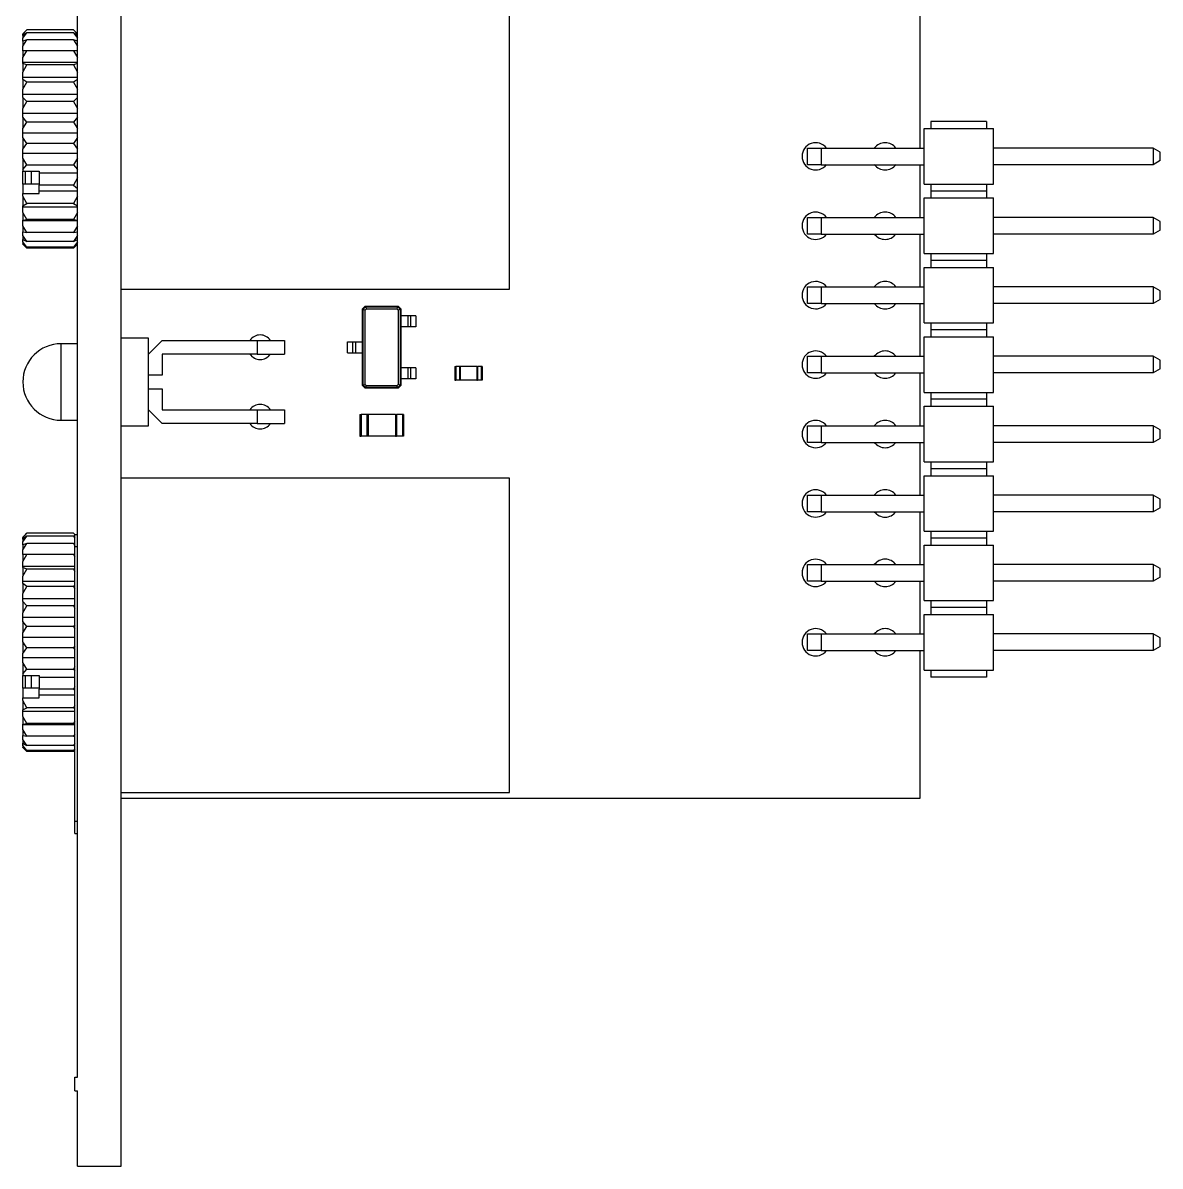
# Model space of a CAD drawing. Extents: x 437 to 795, y 364 to 621.
# Drawn here: x 711.6 to 794.8, y 364.3 to 448 of the extents above; entities that cross this region are included whole.
import ezdxf

# ---------------------------------------------------------------- set-up
doc = ezdxf.new("R2010")
doc.units = 0
doc.layers.get('0').update_dxf_attribs({"linetype": 'CONTINUOUS'})

msp = doc.modelspace()

# ---------------------------------------------------------------- linework, layer by layer
at = {"color": 7, "linetype": 'CONTINUOUS'}
for p, q in [((718.757, 364.345), (718.757, 621.345)), ((715.557, 370.845), (715.557, 492.345)), ((747.157, 428.505), (747.157, 451.505)), ((777.177, 449.665), (777.177, 438.844)), ((711.557, 447.168), (711.857, 447.498)), ((711.557, 446.875), (711.857, 447.279)), ((711.857, 447.279), (711.557, 447.076)), ((711.627, 447.275), (711.557, 447.205)), ((711.557, 447.205), (711.557, 447.168)), ((711.557, 447.076), (711.557, 447.168)), ((711.557, 447.076), (711.557, 446.875)), ((711.557, 446.658), (711.557, 446.875)), ((711.557, 446.298), (711.857, 446.761)), ((711.857, 446.761), (711.557, 446.658)), ((711.857, 447.498), (711.628, 447.274)), ((715.257, 447.498), (711.857, 447.498)), ((715.257, 447.279), (711.857, 447.279)), ((715.257, 446.761), (711.857, 446.761)), ((715.257, 447.498), (715.557, 447.168)), ((715.486, 447.274), (715.257, 447.498)), ((715.257, 447.279), (715.557, 446.875)), ((715.557, 447.076), (715.257, 447.279)), ((715.257, 446.761), (715.557, 446.298)), ((715.557, 446.658), (715.257, 446.761)), ((715.557, 447.205), (715.487, 447.275)), ((711.557, 446.658), (711.557, 446.298)), ((711.557, 445.965), (711.557, 446.298)), ((715.557, 445.965), (711.557, 445.965)), ((711.557, 445.964), (711.557, 445.965)), ((711.557, 445.46), (711.857, 445.964)), ((711.857, 445.964), (711.557, 445.964)), ((711.557, 445.964), (711.557, 445.46)), ((715.257, 445.964), (711.857, 445.964)), ((715.257, 445.964), (715.557, 445.46)), ((715.557, 445.964), (715.257, 445.964)), ((711.557, 445.097), (711.557, 445.46)), ((715.557, 445.097), (711.557, 445.097)), ((711.557, 445.023), (711.557, 445.097)), ((711.857, 444.919), (711.557, 445.023)), ((711.557, 445.023), (711.557, 444.393)), ((711.557, 444.393), (711.857, 444.919)), ((711.557, 444.015), (711.557, 444.393)), ((715.257, 444.919), (711.857, 444.919)), ((715.557, 445.023), (715.257, 444.919)), ((715.257, 444.919), (715.557, 444.393)), ((715.557, 444.015), (711.557, 444.015)), ((711.557, 443.869), (711.557, 444.015)), ((711.857, 443.666), (711.557, 443.869)), ((711.557, 443.869), (711.557, 443.139)), ((711.557, 443.139), (711.857, 443.666)), ((715.257, 443.666), (711.857, 443.666)), ((715.557, 443.869), (715.257, 443.666)), ((715.257, 443.666), (715.557, 443.139)), ((711.557, 442.759), (711.557, 443.139)), ((715.557, 442.759), (711.557, 442.759)), ((711.557, 442.548), (711.557, 442.759)), ((711.857, 442.253), (711.557, 442.548)), ((711.557, 442.548), (711.557, 441.744)), ((715.557, 442.548), (715.257, 442.253)), ((711.557, 441.744), (711.857, 442.253)), ((711.557, 441.379), (711.557, 441.744)), ((715.257, 442.253), (711.857, 442.253)), ((715.257, 442.253), (715.557, 441.744)), ((715.557, 441.379), (711.557, 441.379)), ((711.557, 441.109), (711.557, 441.379)), ((711.857, 440.735), (711.557, 441.109)), ((711.557, 441.109), (711.557, 440.264)), ((715.557, 441.109), (715.257, 440.735)), ((711.557, 440.264), (711.857, 440.735)), ((711.557, 439.926), (711.557, 440.264)), ((715.257, 440.735), (711.857, 440.735)), ((715.257, 440.735), (715.557, 440.264)), ((777.482, 436.203), (777.482, 440.267)), ((777.482, 440.267), (782.562, 440.267)), ((777.99, 440.775), (777.99, 440.267)), ((782.054, 440.775), (777.99, 440.775)), ((782.054, 440.775), (782.054, 440.267)), ((782.562, 436.203), (782.562, 440.267)), ((715.557, 439.926), (711.557, 439.926)), ((711.557, 439.609), (711.557, 439.926)), ((711.857, 439.169), (711.557, 439.609)), ((711.557, 439.609), (711.557, 438.755)), ((715.557, 439.609), (715.257, 439.169)), ((711.557, 438.755), (711.857, 439.169)), ((711.557, 438.457), (711.557, 438.755)), ((711.557, 438.457), (715.557, 438.457)), ((711.557, 438.105), (711.557, 438.457)), ((715.257, 439.169), (711.857, 439.169)), ((715.257, 439.169), (715.557, 438.755)), ((768.947, 437.625), (768.947, 438.844)), ((768.947, 438.844), (769.963, 438.844)), ((769.963, 438.844), (769.963, 437.625)), ((769.963, 438.844), (777.482, 438.844)), ((794.246, 438.844), (782.562, 438.844)), ((794.246, 438.844), (794.246, 437.625)), ((794.754, 438.551), (794.246, 438.844)), ((794.754, 437.918), (794.754, 438.551)), ((711.857, 437.616), (711.557, 438.105)), ((711.557, 438.105), (711.557, 437.274)), ((711.557, 437.274), (711.857, 437.616)), ((711.857, 437.616), (715.257, 437.616)), ((715.557, 438.105), (715.257, 437.616)), ((715.257, 437.616), (715.557, 437.274)), ((769.963, 437.625), (768.947, 437.625)), ((769.963, 437.625), (777.482, 437.625)), ((777.177, 437.625), (777.177, 433.764)), ((794.246, 437.625), (782.562, 437.625)), ((794.754, 437.918), (794.246, 437.625)), ((711.557, 437.274), (711.557, 437.145)), ((711.557, 436.19), (711.557, 437.145)), ((711.557, 437.145), (712.757, 437.145)), ((711.757, 436.19), (711.757, 437.145)), ((712.157, 437.145), (712.157, 436.19)), ((712.757, 437.145), (712.757, 437.028)), ((712.757, 437.028), (715.557, 437.028)), ((712.757, 437.028), (712.757, 436.136)), ((712.757, 436.19), (711.557, 436.19)), ((711.557, 436.19), (711.557, 435.513)), ((715.257, 436.136), (712.757, 436.136)), ((712.757, 435.695), (712.757, 436.136)), ((715.557, 436.655), (715.257, 436.136)), ((715.257, 436.136), (715.557, 435.879)), ((777.482, 436.203), (782.562, 436.203)), ((777.99, 436.203), (777.99, 435.695)), ((782.054, 436.203), (782.054, 435.695)), ((711.557, 435.314), (711.557, 435.513)), ((711.557, 435.513), (712.757, 435.513)), ((711.857, 434.785), (711.557, 435.314)), ((711.557, 435.314), (711.557, 434.623)), ((715.557, 435.695), (712.757, 435.695)), ((712.757, 435.513), (712.757, 435.695)), ((715.557, 435.314), (715.257, 434.785)), ((777.482, 431.123), (777.482, 435.187)), ((777.482, 435.187), (782.562, 435.187)), ((782.054, 435.695), (777.99, 435.695)), ((777.99, 435.695), (777.99, 435.187)), ((782.054, 435.695), (782.054, 435.187)), ((782.562, 431.123), (782.562, 435.187)), ((711.557, 434.623), (711.857, 434.785)), ((711.557, 434.508), (711.557, 434.623)), ((715.557, 434.508), (711.557, 434.508)), ((711.557, 434.134), (711.557, 434.508)), ((715.257, 434.785), (711.857, 434.785)), ((715.257, 434.785), (715.557, 434.623)), ((711.857, 433.615), (711.557, 434.134)), ((711.557, 434.134), (711.557, 433.555)), ((711.557, 433.555), (711.857, 433.615)), ((711.557, 433.512), (711.557, 433.555)), ((715.557, 433.512), (711.557, 433.512)), ((711.557, 433.161), (711.557, 433.512)), ((715.257, 433.615), (711.857, 433.615)), ((715.557, 434.134), (715.257, 433.615)), ((715.257, 433.615), (715.557, 433.555)), ((768.947, 432.545), (768.947, 433.764)), ((768.947, 433.764), (769.963, 433.764)), ((769.963, 433.764), (769.963, 432.545)), ((769.963, 433.764), (777.482, 433.764)), ((794.246, 433.764), (782.562, 433.764)), ((794.754, 433.471), (794.246, 433.764)), ((794.246, 433.764), (794.246, 432.545)), ((794.754, 432.838), (794.754, 433.471)), ((711.857, 432.672), (711.557, 433.161)), ((711.557, 433.161), (711.557, 432.716)), ((711.557, 432.716), (711.857, 432.672)), ((711.557, 432.431), (711.557, 432.716)), ((715.257, 432.672), (711.857, 432.672)), ((715.557, 433.161), (715.257, 432.672)), ((715.257, 432.672), (715.557, 432.716)), ((769.963, 432.545), (768.947, 432.545)), ((769.963, 432.545), (777.482, 432.545)), ((777.177, 432.545), (777.177, 428.684)), ((794.246, 432.545), (782.562, 432.545)), ((794.754, 432.838), (794.246, 432.545)), ((711.857, 431.992), (711.557, 432.431)), ((711.557, 432.431), (711.557, 432.138)), ((711.557, 432.138), (711.857, 431.992)), ((711.557, 431.974), (711.557, 432.138)), ((711.857, 431.6), (711.557, 431.974)), ((711.557, 431.974), (711.557, 431.842)), ((711.557, 431.842), (711.857, 431.6)), ((711.557, 431.805), (711.557, 431.842)), ((711.557, 431.805), (711.627, 431.735)), ((711.857, 431.512), (711.557, 431.805)), ((711.557, 431.805), (711.557, 431.805)), ((715.257, 431.992), (711.857, 431.992)), ((715.557, 432.431), (715.257, 431.992)), ((715.257, 431.992), (715.557, 432.138)), ((715.557, 431.974), (715.257, 431.6)), ((715.257, 431.6), (715.557, 431.842)), ((715.557, 431.805), (715.257, 431.512)), ((715.487, 431.735), (715.557, 431.805)), ((715.257, 431.6), (711.857, 431.6)), ((715.257, 431.512), (711.857, 431.512)), ((777.482, 431.123), (782.562, 431.123)), ((777.99, 431.123), (777.99, 430.615)), ((782.054, 431.123), (782.054, 430.615)), ((777.482, 426.043), (777.482, 430.107)), ((777.482, 430.107), (782.562, 430.107)), ((777.99, 430.615), (777.99, 430.107)), ((782.054, 430.615), (777.99, 430.615)), ((782.054, 430.615), (782.054, 430.107)), ((782.562, 426.043), (782.562, 430.107)), ((718.757, 428.505), (747.157, 428.505)), ((768.947, 427.465), (768.947, 428.684)), ((768.947, 428.684), (769.963, 428.684)), ((769.963, 428.684), (769.963, 427.465)), ((769.963, 428.684), (777.482, 428.684)), ((794.246, 428.684), (782.562, 428.684)), ((794.754, 428.391), (794.246, 428.684)), ((794.246, 428.684), (794.246, 427.465)), ((794.754, 427.758), (794.754, 428.391)), ((794.754, 427.758), (794.246, 427.465)), ((736.407, 427.075), (736.597, 427.265)), ((736.407, 427.075), (736.457, 427.05)), ((736.407, 424.665), (736.407, 427.075)), ((736.457, 427.05), (736.622, 427.215)), ((736.457, 427.05), (736.59, 426.983)), ((736.457, 424.665), (736.457, 427.05)), ((736.59, 426.983), (736.688, 427.081)), ((736.59, 421.547), (736.59, 426.983)), ((736.597, 427.265), (739.017, 427.265)), ((736.597, 427.265), (736.622, 427.215)), ((736.622, 427.215), (738.992, 427.215)), ((736.622, 427.215), (736.688, 427.081)), ((736.688, 427.081), (738.925, 427.081)), ((738.992, 427.215), (738.925, 427.081)), ((738.925, 427.081), (739.023, 426.983)), ((739.017, 427.265), (738.992, 427.215)), ((738.992, 427.215), (739.157, 427.05)), ((739.017, 427.265), (739.207, 427.075)), ((739.157, 427.05), (739.023, 426.983)), ((739.023, 426.983), (739.023, 421.547)), ((739.207, 427.075), (739.157, 427.05)), ((739.157, 427.05), (739.157, 426.565)), ((739.207, 427.075), (739.207, 426.565)), ((769.963, 427.465), (768.947, 427.465)), ((769.963, 427.465), (777.482, 427.465)), ((777.177, 427.465), (777.177, 423.604)), ((794.246, 427.465), (782.562, 427.465)), ((739.157, 426.565), (739.157, 425.765)), ((739.207, 426.565), (739.157, 426.565)), ((739.207, 426.565), (739.207, 425.765)), ((739.707, 426.565), (739.207, 426.565)), ((739.707, 426.565), (739.707, 425.765)), ((739.907, 426.565), (739.707, 426.565)), ((739.907, 426.565), (739.907, 425.765)), ((740.307, 426.565), (739.907, 426.565)), ((740.307, 426.565), (740.307, 425.765)), ((777.482, 426.043), (782.562, 426.043)), ((777.99, 426.043), (777.99, 425.535)), ((782.054, 426.043), (782.054, 425.535)), ((739.157, 425.765), (739.157, 422.765)), ((739.207, 425.765), (739.157, 425.765)), ((739.707, 425.765), (739.207, 425.765)), ((739.207, 425.765), (739.207, 422.765)), ((739.907, 425.765), (739.707, 425.765)), ((740.307, 425.765), (739.907, 425.765)), ((777.482, 420.963), (777.482, 425.027)), ((777.482, 425.027), (782.562, 425.027)), ((782.054, 425.535), (777.99, 425.535)), ((777.99, 425.535), (777.99, 425.027)), ((782.054, 425.535), (782.054, 425.027)), ((782.562, 420.963), (782.562, 425.027)), ((715.557, 424.525), (714.357, 424.525)), ((714.357, 418.925), (714.357, 424.525)), ((720.757, 424.925), (718.757, 424.925)), ((720.757, 418.525), (720.757, 424.925)), ((720.757, 423.765), (721.757, 424.765)), ((721.757, 424.765), (728.687, 424.765)), ((728.687, 424.765), (728.687, 423.765)), ((728.687, 424.765), (730.687, 424.765)), ((730.687, 424.765), (730.687, 423.765)), ((735.307, 423.865), (735.307, 424.665)), ((735.307, 424.665), (735.707, 424.665)), ((735.707, 423.865), (735.707, 424.665)), ((735.707, 424.665), (735.907, 424.665)), ((735.907, 423.865), (735.907, 424.665)), ((735.907, 424.665), (736.407, 424.665)), ((736.407, 423.865), (736.407, 424.665)), ((736.407, 424.665), (736.457, 424.665)), ((736.457, 423.865), (736.457, 424.665)), ((721.757, 423.765), (721.757, 422.225)), ((728.687, 423.765), (721.757, 423.765)), ((728.687, 423.765), (730.687, 423.765)), ((735.307, 423.865), (735.707, 423.865)), ((735.707, 423.865), (735.907, 423.865)), ((735.907, 423.865), (736.407, 423.865)), ((736.407, 423.865), (736.457, 423.865)), ((736.407, 421.455), (736.407, 423.865)), ((736.457, 421.48), (736.457, 423.865)), ((768.947, 422.385), (768.947, 423.604)), ((768.947, 423.604), (769.963, 423.604)), ((769.963, 423.604), (769.963, 422.385)), ((769.963, 423.604), (777.482, 423.604)), ((794.246, 423.604), (782.562, 423.604)), ((794.246, 423.604), (794.246, 422.385)), ((794.754, 423.311), (794.246, 423.604)), ((794.754, 422.678), (794.754, 423.311)), ((739.157, 422.765), (739.157, 421.965)), ((739.207, 422.765), (739.157, 422.765)), ((739.207, 422.765), (739.207, 421.965)), ((739.707, 422.765), (739.207, 422.765)), ((739.707, 422.765), (739.707, 421.965)), ((739.907, 422.765), (739.707, 422.765)), ((739.907, 422.765), (739.907, 421.965)), ((740.307, 422.765), (739.907, 422.765)), ((740.307, 422.765), (740.307, 421.965)), ((743.157, 422.86), (743.157, 421.86)), ((743.157, 422.86), (743.227, 422.86)), ((743.227, 422.86), (743.227, 421.86)), ((743.487, 422.86), (743.227, 422.86)), ((743.487, 422.86), (743.487, 421.86)), ((743.557, 422.86), (743.487, 422.86)), ((743.557, 422.86), (743.557, 421.86)), ((744.757, 422.86), (743.557, 422.86)), ((744.757, 422.86), (744.757, 421.86)), ((744.757, 422.86), (744.827, 422.86)), ((744.827, 422.86), (744.827, 421.86)), ((745.087, 422.86), (744.827, 422.86)), ((745.087, 422.86), (745.087, 421.86)), ((745.157, 422.86), (745.087, 422.86)), ((745.157, 422.86), (745.157, 421.86)), ((794.754, 422.678), (794.246, 422.385)), ((721.757, 422.225), (720.757, 422.225)), ((739.157, 421.965), (739.157, 421.48)), ((739.207, 421.965), (739.157, 421.965)), ((739.707, 421.965), (739.207, 421.965)), ((739.207, 421.965), (739.207, 421.455)), ((739.907, 421.965), (739.707, 421.965)), ((740.307, 421.965), (739.907, 421.965)), ((743.157, 421.86), (743.227, 421.86)), ((743.487, 421.86), (743.227, 421.86)), ((743.557, 421.86), (743.487, 421.86)), ((744.757, 421.86), (743.557, 421.86)), ((744.757, 421.86), (744.827, 421.86)), ((745.087, 421.86), (744.827, 421.86)), ((745.157, 421.86), (745.087, 421.86)), ((769.963, 422.385), (768.947, 422.385)), ((769.963, 422.385), (777.482, 422.385)), ((777.177, 422.385), (777.177, 418.524)), ((794.246, 422.385), (782.562, 422.385)), ((720.757, 421.225), (721.757, 421.225)), ((721.757, 421.225), (721.757, 419.685)), ((736.407, 421.455), (736.457, 421.48)), ((736.597, 421.265), (736.407, 421.455)), ((736.457, 421.48), (736.59, 421.547)), ((736.622, 421.315), (736.457, 421.48)), ((736.688, 421.448), (736.59, 421.547)), ((736.597, 421.265), (736.622, 421.315)), ((739.017, 421.265), (736.597, 421.265)), ((736.622, 421.315), (736.688, 421.448)), ((738.992, 421.315), (736.622, 421.315)), ((738.925, 421.448), (736.688, 421.448)), ((739.023, 421.547), (738.925, 421.448)), ((738.992, 421.315), (738.925, 421.448)), ((739.157, 421.48), (738.992, 421.315)), ((739.017, 421.265), (738.992, 421.315)), ((739.207, 421.455), (739.017, 421.265)), ((739.157, 421.48), (739.023, 421.547)), ((739.207, 421.455), (739.157, 421.48)), ((777.482, 420.963), (782.562, 420.963)), ((777.99, 420.963), (777.99, 420.455)), ((782.054, 420.963), (782.054, 420.455)), ((777.99, 420.455), (777.99, 419.947)), ((782.054, 420.455), (777.99, 420.455)), ((782.054, 420.455), (782.054, 419.947)), ((721.757, 418.685), (720.757, 419.685)), ((721.757, 419.685), (728.687, 419.685)), ((728.687, 419.685), (728.687, 418.685)), ((728.687, 419.685), (730.687, 419.685)), ((730.687, 419.685), (730.687, 418.685)), ((736.207, 419.35), (736.207, 417.75)), ((736.207, 419.35), (736.297, 419.35)), ((736.297, 419.35), (736.297, 417.75)), ((736.717, 419.35), (736.297, 419.35)), ((736.717, 419.35), (736.717, 417.75)), ((736.807, 419.35), (736.717, 419.35)), ((736.807, 419.35), (736.807, 417.75)), ((738.807, 419.35), (736.807, 419.35)), ((738.807, 419.35), (738.807, 417.75)), ((738.807, 419.35), (738.897, 419.35)), ((738.897, 419.35), (738.897, 417.75)), ((739.317, 419.35), (738.897, 419.35)), ((739.317, 419.35), (739.317, 417.75)), ((739.407, 419.35), (739.317, 419.35)), ((739.407, 419.35), (739.407, 417.75)), ((777.482, 415.883), (777.482, 419.947)), ((777.482, 419.947), (782.562, 419.947)), ((782.562, 415.883), (782.562, 419.947)), ((714.357, 418.925), (715.557, 418.925)), ((718.757, 418.525), (720.757, 418.525)), ((728.687, 418.685), (721.757, 418.685)), ((728.687, 418.685), (730.687, 418.685)), ((768.947, 417.305), (768.947, 418.524)), ((768.947, 418.524), (769.963, 418.524)), ((769.963, 418.524), (769.963, 417.305)), ((769.963, 418.524), (777.482, 418.524)), ((794.246, 418.524), (782.562, 418.524)), ((794.754, 418.231), (794.246, 418.524)), ((794.246, 418.524), (794.246, 417.305)), ((736.207, 417.75), (736.297, 417.75)), ((736.717, 417.75), (736.297, 417.75)), ((736.807, 417.75), (736.717, 417.75)), ((738.807, 417.75), (736.807, 417.75)), ((738.807, 417.75), (738.897, 417.75)), ((739.317, 417.75), (738.897, 417.75)), ((739.407, 417.75), (739.317, 417.75)), ((794.754, 417.598), (794.246, 417.305)), ((794.754, 417.598), (794.754, 418.231)), ((769.963, 417.305), (768.947, 417.305)), ((769.963, 417.305), (777.482, 417.305)), ((777.177, 417.305), (777.177, 413.444)), ((794.246, 417.305), (782.562, 417.305)), ((777.482, 415.883), (782.562, 415.883)), ((777.99, 415.883), (777.99, 415.375)), ((782.054, 415.883), (782.054, 415.375)), ((777.99, 415.375), (777.99, 414.867)), ((782.054, 415.375), (777.99, 415.375)), ((782.054, 415.375), (782.054, 414.867)), ((747.157, 414.675), (718.757, 414.675)), ((747.157, 391.675), (747.157, 414.675)), ((777.482, 410.803), (777.482, 414.867)), ((777.482, 414.867), (782.562, 414.867)), ((782.562, 410.803), (782.562, 414.867)), ((768.947, 412.225), (768.947, 413.444)), ((768.947, 413.444), (769.963, 413.444)), ((769.963, 413.444), (769.963, 412.225)), ((769.963, 413.444), (777.482, 413.444)), ((794.246, 413.444), (782.562, 413.444)), ((794.754, 413.151), (794.246, 413.444)), ((794.246, 413.444), (794.246, 412.225)), ((794.754, 412.518), (794.246, 412.225)), ((794.754, 412.518), (794.754, 413.151)), ((769.963, 412.225), (768.947, 412.225)), ((769.963, 412.225), (777.482, 412.225)), ((777.177, 412.225), (777.177, 408.364)), ((794.246, 412.225), (782.562, 412.225)), ((777.482, 410.803), (782.562, 410.803)), ((777.99, 410.803), (777.99, 410.295)), ((782.054, 410.803), (782.054, 410.295)), ((711.557, 410.33), (711.857, 410.664)), ((711.857, 410.664), (711.557, 410.375)), ((711.557, 410.022), (711.857, 410.43)), ((711.857, 410.43), (711.557, 410.233)), ((711.557, 410.375), (711.557, 410.33)), ((711.557, 410.233), (711.557, 410.33)), ((711.557, 410.233), (711.557, 410.022)), ((711.557, 409.8), (711.557, 410.022)), ((715.257, 410.664), (711.857, 410.664)), ((715.257, 410.43), (711.857, 410.43)), ((715.257, 410.664), (715.357, 410.553)), ((715.357, 410.568), (715.257, 410.664)), ((715.257, 410.43), (715.357, 410.294)), ((715.357, 410.364), (715.257, 410.43)), ((715.357, 410.575), (715.557, 410.575)), ((715.357, 409.675), (715.357, 410.575)), ((715.557, 410.375), (715.537, 410.394)), ((782.054, 410.295), (777.99, 410.295)), ((777.99, 410.295), (777.99, 409.787)), ((782.054, 410.295), (782.054, 409.787)), ((711.557, 409.432), (711.857, 409.898)), ((711.857, 409.898), (711.557, 409.8)), ((711.557, 409.8), (711.557, 409.432)), ((711.557, 409.097), (711.557, 409.432)), ((715.357, 409.097), (711.557, 409.097)), ((711.557, 409.093), (711.557, 409.097)), ((711.857, 409.088), (711.557, 409.093)), ((711.557, 409.093), (711.557, 408.582)), ((711.557, 408.582), (711.857, 409.088)), ((715.257, 409.898), (711.857, 409.898)), ((715.257, 409.088), (711.857, 409.088)), ((715.257, 409.898), (715.357, 409.742)), ((715.357, 409.865), (715.257, 409.898)), ((715.357, 409.09), (715.257, 409.088)), ((715.257, 409.088), (715.357, 408.919)), ((715.357, 409.675), (715.557, 409.675)), ((715.357, 389.575), (715.357, 409.675)), ((777.482, 405.723), (777.482, 409.787)), ((777.482, 409.787), (782.562, 409.787)), ((782.562, 405.723), (782.562, 409.787)), ((711.557, 408.219), (711.557, 408.582)), ((768.947, 407.145), (768.947, 408.364)), ((768.947, 408.364), (769.963, 408.364)), ((769.963, 408.364), (769.963, 407.145)), ((769.963, 408.364), (777.482, 408.364)), ((794.246, 408.364), (782.562, 408.364)), ((794.246, 408.364), (794.246, 407.145)), ((794.754, 408.071), (794.246, 408.364)), ((715.357, 408.219), (711.557, 408.219)), ((711.557, 408.14), (711.557, 408.219)), ((711.857, 408.031), (711.557, 408.14)), ((711.557, 408.14), (711.557, 407.505)), ((711.557, 407.505), (711.857, 408.031)), ((711.557, 407.127), (711.557, 407.505)), ((715.257, 408.031), (711.857, 408.031)), ((715.357, 408.068), (715.257, 408.031)), ((715.257, 408.031), (715.357, 407.856)), ((794.754, 407.438), (794.246, 407.145)), ((794.754, 407.438), (794.754, 408.071)), ((715.357, 407.127), (711.557, 407.127)), ((711.557, 406.977), (711.557, 407.127)), ((711.857, 406.769), (711.557, 406.977)), ((711.557, 406.977), (711.557, 406.242)), ((711.557, 406.242), (711.857, 406.769)), ((715.257, 406.769), (711.857, 406.769)), ((715.357, 406.839), (715.257, 406.769)), ((715.257, 406.769), (715.357, 406.594)), ((769.963, 407.145), (768.947, 407.145)), ((769.963, 407.145), (777.482, 407.145)), ((777.177, 407.145), (777.177, 403.284)), ((794.246, 407.145), (782.562, 407.145)), ((711.557, 405.863), (711.557, 406.242)), ((715.357, 405.863), (711.557, 405.863)), ((711.557, 405.649), (711.557, 405.863)), ((711.857, 405.35), (711.557, 405.649)), ((711.557, 405.649), (711.557, 404.843)), ((711.557, 404.843), (711.857, 405.35)), ((715.257, 405.35), (711.857, 405.35)), ((715.357, 405.449), (715.257, 405.35)), ((715.257, 405.35), (715.357, 405.181)), ((777.482, 405.723), (782.562, 405.723)), ((777.99, 405.723), (777.99, 405.215)), ((777.99, 405.215), (777.99, 404.707)), ((782.054, 405.215), (777.99, 405.215)), ((782.054, 405.723), (782.054, 405.215)), ((782.054, 405.215), (782.054, 404.707)), ((711.557, 404.478), (711.557, 404.843)), ((715.357, 404.478), (711.557, 404.478)), ((711.557, 404.206), (711.557, 404.478)), ((711.857, 403.828), (711.557, 404.206)), ((711.557, 404.206), (711.557, 403.359)), ((777.482, 400.643), (777.482, 404.707)), ((777.482, 404.707), (782.562, 404.707)), ((782.562, 400.643), (782.562, 404.707)), ((711.557, 403.359), (711.857, 403.828)), ((711.557, 403.023), (711.557, 403.359)), ((715.257, 403.828), (711.857, 403.828)), ((715.357, 403.954), (715.257, 403.828)), ((715.257, 403.828), (715.357, 403.672)), ((768.947, 402.065), (768.947, 403.284)), ((768.947, 403.284), (769.963, 403.284)), ((769.963, 403.284), (769.963, 402.065)), ((769.963, 403.284), (777.482, 403.284)), ((794.246, 403.284), (782.562, 403.284)), ((794.246, 403.284), (794.246, 402.065)), ((794.754, 402.991), (794.246, 403.284)), ((715.357, 403.023), (711.557, 403.023)), ((711.557, 402.704), (711.557, 403.023)), ((711.857, 402.261), (711.557, 402.704)), ((711.557, 402.704), (711.557, 401.85)), ((715.357, 402.409), (715.257, 402.261)), ((794.754, 402.358), (794.754, 402.991)), ((711.557, 401.85), (711.857, 402.261)), ((711.557, 401.555), (711.557, 401.85)), ((711.557, 401.555), (715.357, 401.555)), ((711.557, 401.201), (711.557, 401.555)), ((715.257, 402.261), (711.857, 402.261)), ((715.257, 402.261), (715.357, 402.124)), ((769.963, 402.065), (768.947, 402.065)), ((769.963, 402.065), (777.482, 402.065)), ((777.177, 402.065), (777.177, 391.245)), ((794.246, 402.065), (782.562, 402.065)), ((794.754, 402.358), (794.246, 402.065)), ((711.857, 400.71), (711.557, 401.201)), ((711.557, 401.201), (711.557, 400.372)), ((715.357, 400.874), (715.257, 400.71)), ((711.557, 400.372), (711.857, 400.71)), ((711.557, 400.372), (711.557, 400.245)), ((711.557, 399.312), (711.557, 400.245)), ((711.557, 400.245), (712.757, 400.245)), ((711.757, 399.312), (711.757, 400.245)), ((711.857, 400.71), (715.257, 400.71)), ((712.157, 400.245), (712.157, 399.312)), ((712.757, 400.245), (712.757, 400.129)), ((712.757, 400.129), (715.357, 400.129)), ((712.757, 400.129), (712.757, 399.235)), ((715.257, 400.71), (715.357, 400.598)), ((777.482, 400.643), (782.562, 400.643)), ((777.99, 400.643), (777.99, 400.135)), ((782.054, 400.135), (777.99, 400.135)), ((782.054, 400.643), (782.054, 400.135)), ((712.757, 399.312), (711.557, 399.312)), ((711.557, 399.312), (711.557, 398.62)), ((715.257, 399.235), (712.757, 399.235)), ((712.757, 398.802), (712.757, 399.235)), ((715.357, 399.409), (715.257, 399.235)), ((715.257, 399.235), (715.357, 399.151)), ((711.557, 398.421), (711.557, 398.62)), ((711.557, 398.62), (712.757, 398.62)), ((711.857, 397.892), (711.557, 398.421)), ((711.557, 398.421), (711.557, 397.736)), ((715.357, 398.802), (712.757, 398.802)), ((712.757, 398.62), (712.757, 398.802)), ((711.557, 397.736), (711.857, 397.892)), ((711.557, 397.623), (711.557, 397.736)), ((715.357, 397.623), (711.557, 397.623)), ((711.557, 397.251), (711.557, 397.623)), ((715.257, 397.892), (711.857, 397.892)), ((715.357, 398.069), (715.257, 397.892)), ((715.257, 397.892), (715.357, 397.84)), ((711.857, 396.733), (711.557, 397.251)), ((711.557, 397.251), (711.557, 396.678)), ((711.557, 396.678), (711.857, 396.733)), ((711.557, 396.639), (711.557, 396.678)), ((715.357, 396.639), (711.557, 396.639)), ((711.557, 396.289), (711.557, 396.639)), ((715.257, 396.733), (711.857, 396.733)), ((715.357, 396.906), (715.257, 396.733)), ((715.257, 396.733), (715.357, 396.715)), ((711.857, 395.802), (711.557, 396.289)), ((711.557, 396.289), (711.557, 395.851)), ((711.557, 395.851), (711.857, 395.802)), ((711.557, 395.572), (711.557, 395.851)), ((715.257, 395.802), (711.857, 395.802)), ((715.357, 395.964), (715.257, 395.802)), ((715.257, 395.802), (715.357, 395.818)), ((711.857, 395.135), (711.557, 395.572)), ((711.557, 395.572), (711.557, 395.286)), ((711.557, 395.286), (711.857, 395.135)), ((711.557, 395.129), (711.557, 395.286)), ((711.857, 394.758), (711.557, 395.129)), ((711.557, 395.129), (711.557, 395.005)), ((711.557, 395.005), (711.857, 394.758)), ((711.557, 394.975), (711.557, 395.005)), ((711.557, 394.975), (711.576, 394.955)), ((711.857, 394.685), (711.557, 394.975)), ((711.605, 394.966), (711.857, 394.685)), ((715.257, 395.135), (711.857, 395.135)), ((715.357, 395.281), (715.257, 395.135)), ((715.257, 395.135), (715.357, 395.186)), ((715.357, 394.882), (715.257, 394.758)), ((715.257, 394.758), (711.857, 394.758)), ((715.257, 394.685), (711.857, 394.685)), ((715.257, 394.758), (715.357, 394.841)), ((715.357, 394.782), (715.257, 394.685)), ((718.757, 391.675), (747.157, 391.675)), ((777.177, 391.245), (718.757, 391.245)), ((715.357, 389.575), (715.557, 389.575)), ((715.357, 388.675), (715.357, 389.575)), ((715.357, 388.675), (715.557, 388.675)), ((715.357, 369.845), (715.357, 370.845)), ((715.357, 370.845), (715.557, 370.845)), ((715.357, 369.845), (715.557, 369.845)), ((715.557, 364.345), (715.557, 369.845)), ((715.557, 364.345), (718.757, 364.345))]:
    msp.add_line(p, q, dxfattribs=at)
for centre, radius, start, end in [((769.557, 438.235), 1, 37.56059, 322.43941), ((774.637, 438.235), 1, 37.56059, 142.43941), ((774.637, 438.235), 1, 217.56059, 322.43941), ((769.557, 433.155), 1, 37.56059, 322.43941), ((774.637, 433.155), 1, 37.56059, 142.43941), ((774.637, 433.155), 1, 217.56059, 322.43941), ((769.557, 428.075), 1, 37.56059, 322.43941), ((774.637, 428.075), 1, 37.56059, 142.43941), ((774.637, 428.075), 1, 217.56059, 322.43941), ((728.917, 424.265), 0.9, 33.74899, 146.25101), ((714.357, 421.725), 2.8, 90, 180), ((728.917, 424.265), 0.9, 213.74899, 326.25101), ((769.557, 422.995), 1, 37.56059, 322.43941), ((774.637, 422.995), 1, 37.56059, 142.43941), ((714.357, 421.725), 2.8, 180, 270), ((774.637, 422.995), 1, 217.56059, 322.43941), ((728.917, 419.185), 0.9, 33.74899, 146.25101), ((728.917, 419.185), 0.9, 213.74899, 326.25101), ((769.557, 417.915), 1, 37.56059, 322.43941), ((774.637, 417.915), 1, 37.56059, 142.43941), ((774.637, 417.915), 1, 217.56059, 322.43941), ((769.557, 412.835), 1, 37.56059, 322.43941), ((774.637, 412.835), 1, 37.56059, 142.43941), ((774.637, 412.835), 1, 217.56059, 322.43941), ((769.557, 407.755), 1, 37.56059, 322.43941), ((774.637, 407.755), 1, 37.56059, 142.43941), ((774.637, 407.755), 1, 217.56059, 322.43941), ((769.557, 402.675), 1, 37.56059, 322.43941), ((774.637, 402.675), 1, 37.56059, 142.43941), ((774.637, 402.675), 1, 217.56059, 322.43941)]:
    msp.add_arc(centre, radius, start, end, dxfattribs=at)

doc.saveas('drawing.dxf')
